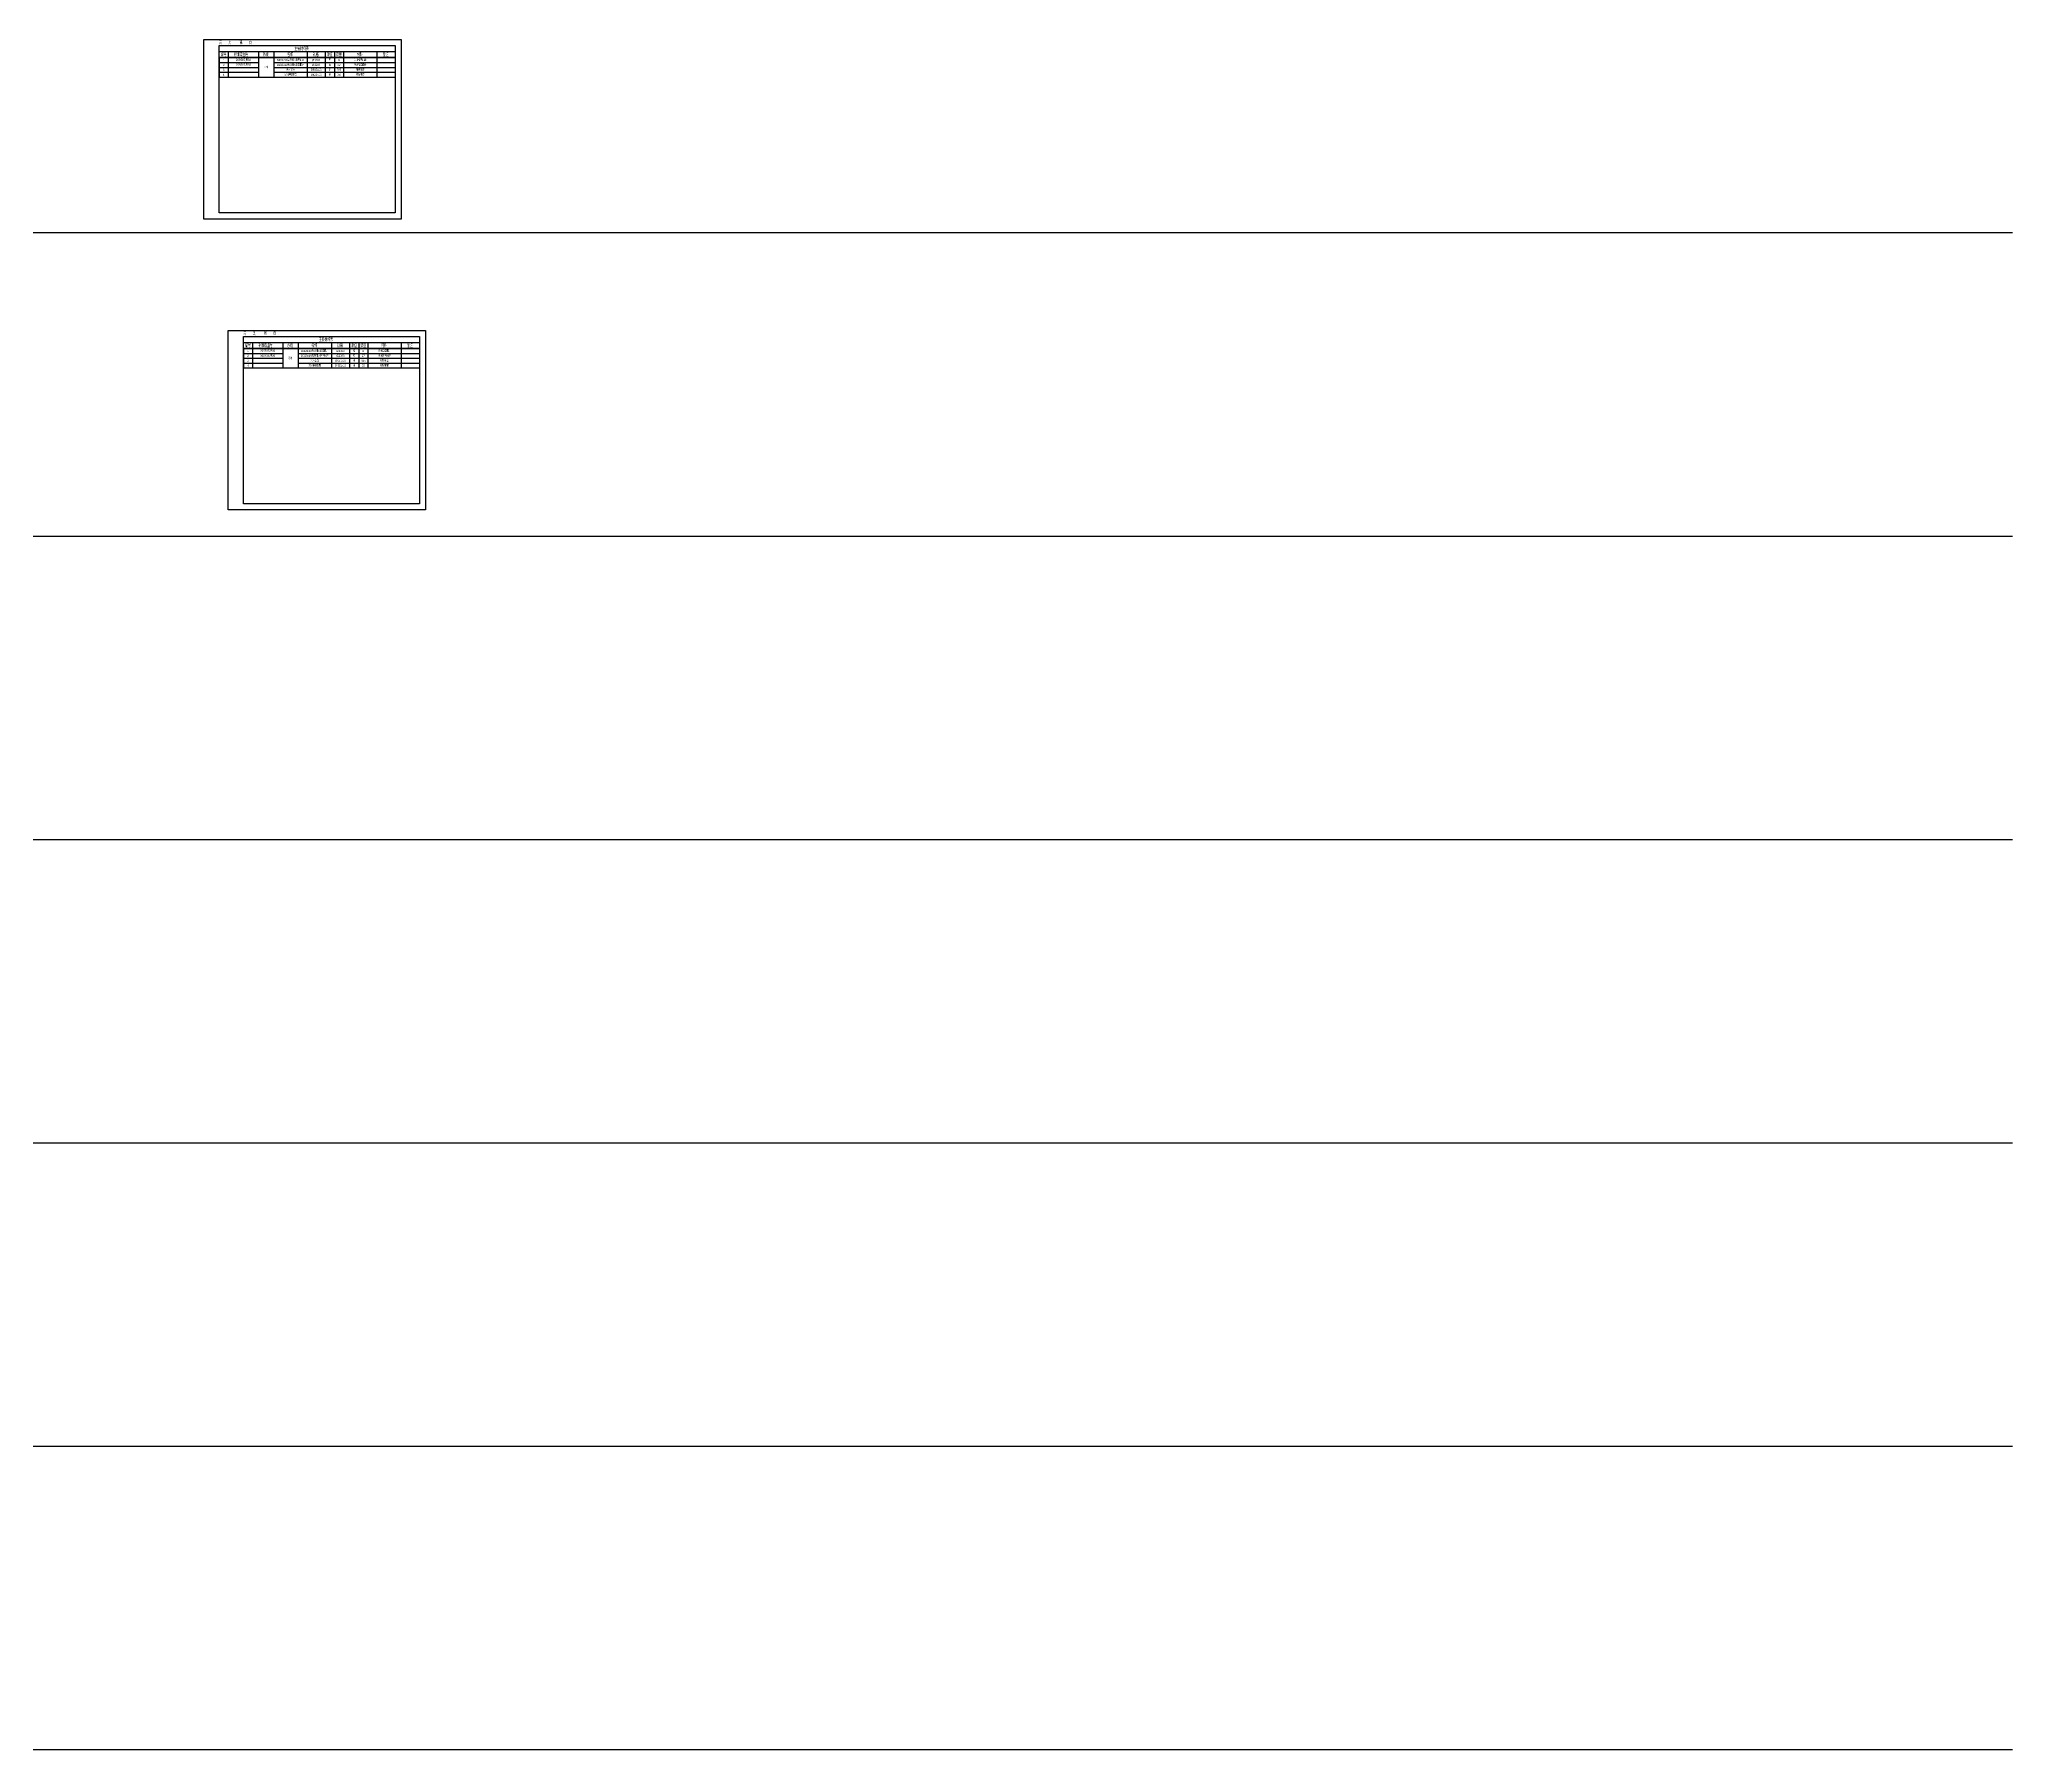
# Model space of a CAD drawing. Extents: x 529262 to 576451, y 2694391 to 2717535.
# Drawn here: x 573200 to 576451, y 2709947 to 2712765 of the extents above; entities that cross this region are included whole.
import ezdxf
from ezdxf.enums import TextEntityAlignment as Align

# ---------------------------------------------------------------- set-up
doc = ezdxf.new("R2010")
doc.units = 0
doc.layers.add('GPSCOMMON', color=7, linetype='Continuous')
doc.layers.add('PP-COM', color=7, linetype='Continuous')
doc.styles.add('JieTuHzTxt', font='smsim.shx', dxfattribs={"width": 0.7, "bigfont": 'smfs.shx'})
doc.styles.add('SEMDI', font='smsim.shx', dxfattribs={"width": 0.75, "bigfont": 'smfs.shx'})

# ---------------------------------------------------------------- blocks, each defined once
blk = doc.blocks.new('MTTable_PagigPage')
for p, q in [((0, 296), (325, 296)), ((0, 0), (0, 296)), ((325, 296), (325, 0)), ((25, 10), (25, 286)), ((25, 286), (315, 286)), ((25, 266), (25, 286)), ((25, 276), (315, 276)), ((315, 266), (25, 266)), ((40, 276), (40, 266)), ((90, 276), (90, 266)), ((115, 276), (115, 266)), ((170, 276), (170, 266)), ((200, 276), (200, 266)), ((215, 276), (215, 266)), ((230, 276), (230, 266)), ((285, 276), (285, 266)), ((315, 286), (315, 10)), ((325, 0), (0, 0)), ((315, 10), (25, 10))]:
    blk.add_line(p, q)
at = {"style": 'JieTuHzTxt', "width": 0.6}
for s, p in [('共', (25, 288)), ('页', (40.3, 288)), ('第', (58.9, 288)), ('页', (74.2, 288))]:
    blk.add_text(s, height=6, dxfattribs=at).set_placement(p)
for s, p in [('编号', (32.4, 268)), ('标准或图号', (61.5, 268)), ('系统', (101.8, 268)), ('名称', (141.8, 268)), ('主要材料表', (160.9, 277.8)), ('规格', (184.3, 268)), ('单位', (207.1, 268)), ('数量', (222.5, 268)), ('材料', (256.8, 268)), ('备注', (299.3, 268))]:
    blk.add_text(s, height=6, dxfattribs=at).set_placement(p, align=Align.CENTER)
blk = doc.blocks.new('*T174')
at = {"color": 0, "linetype": 'ByBlock', "lineweight": -2, "transparency": 16777216}
for p, q in [((0, 0), (290, 0)), ((0, 0), (0, -32)), ((15, 0), (15, -32)), ((65, 0), (65, -32)), ((90, 0), (90, -32)), ((145, 0), (145, -32)), ((175, 0), (175, -32)), ((190, 0), (190, -32)), ((205, 0), (205, -32)), ((260, 0), (260, -32)), ((290, 0), (290, -32)), ((0, -8), (65, -8)), ((0, -16), (65, -16)), ((0, -24), (65, -24)), ((0, -32), (290, -32)), ((90, -8), (290, -8)), ((90, -16), (290, -16)), ((90, -24), (290, -24))]:
    blk.add_line(p, q, dxfattribs=at)
at = {"color": 0, "transparency": 16777216, "char_height": 3.5, "attachment_point": 5, "style": 'SEMDI'}
for s, insert, width in [('4', (7.5, -28), 14.98), ('2', (7.5, -12), 14.98), ('3', (7.5, -20), 14.98), ('1', (7.5, -4), 14.98), ('20S515,页30', (40, -4), 49.98), ('20S515,页30', (40, -12), 49.98), ('污水', (77.5, -16), 24.98), ('D426x10管接排水检查圆井', (117.5, -4), 54.98), ('D530x10管接排水检查圆井', (117.5, -12), 54.98), ('污水预埋支管', (117.5, -28), 54.98), ('污水管道', (117.5, -20), 54.98), ('D530x10', (160, -20), 29.98), ('D426x10', (160, -28), 29.98), ('%%c1000', (160, -4), 29.98), ('%%c1000', (160, -12), 29.98), ('座', (182.5, -4), 14.98), ('座', (182.5, -12), 14.98), ('米', (182.5, -20), 14.98), ('米', (182.5, -28), 14.98), ('793', (197.5, -20), 14.98), ('22', (197.5, -12), 14.98), ('38', (197.5, -28), 14.98), ('9', (197.5, -4), 14.98), ('污水检查圆井', (232.5, -4), 54.98), ('污水检查圆井', (232.5, -12), 54.98), ('焊接钢管', (232.5, -20), 54.98), ('焊接钢管', (232.5, -28), 54.98)]:
    blk.add_mtext(s, dxfattribs=dict(at, insert=insert, width=width))
blk = doc.blocks.new('*T175')
at = {"color": 0, "linetype": 'ByBlock', "lineweight": -2, "transparency": 16777216}
for p, q in [((0, 0), (290, 0)), ((0, 0), (0, -32)), ((15, 0), (15, -32)), ((65, 0), (65, -32)), ((90, 0), (90, -32)), ((145, 0), (145, -32)), ((175, 0), (175, -32)), ((190, 0), (190, -32)), ((205, 0), (205, -32)), ((260, 0), (260, -32)), ((290, 0), (290, -32)), ((0, -8), (65, -8)), ((0, -16), (65, -16)), ((0, -24), (65, -24)), ((0, -32), (290, -32)), ((90, -8), (290, -8)), ((90, -16), (290, -16)), ((90, -24), (290, -24))]:
    blk.add_line(p, q, dxfattribs=at)
at = {"color": 0, "transparency": 16777216, "char_height": 3.5, "attachment_point": 5, "style": 'SEMDI'}
for s, insert, width in [('4', (7.5, -28), 14.98), ('2', (7.5, -12), 14.98), ('3', (7.5, -20), 14.98), ('1', (7.5, -4), 14.98), ('20S515,页30', (40, -4), 49.98), ('20S515,页30', (40, -12), 49.98), ('污水', (77.5, -16), 24.98), ('D426x10管接排水检查圆井', (117.5, -4), 54.98), ('D530x10管接排水检查圆井', (117.5, -12), 54.98), ('污水预埋支管', (117.5, -28), 54.98), ('污水管道', (117.5, -20), 54.98), ('D530x10', (160, -20), 29.98), ('D426x10', (160, -28), 29.98), ('%%c1000', (160, -4), 29.98), ('%%c1000', (160, -12), 29.98), ('座', (182.5, -4), 14.98), ('座', (182.5, -12), 14.98), ('米', (182.5, -20), 14.98), ('米', (182.5, -28), 14.98), ('945', (197.5, -20), 14.98), ('27', (197.5, -12), 14.98), ('35', (197.5, -28), 14.98), ('8', (197.5, -4), 14.98), ('污水检查圆井', (232.5, -4), 54.98), ('污水检查圆井', (232.5, -12), 54.98), ('焊接钢管', (232.5, -20), 54.98), ('焊接钢管', (232.5, -28), 54.98)]:
    blk.add_mtext(s, dxfattribs=dict(at, insert=insert, width=width))

msp = doc.modelspace()

# ---------------------------------------------------------------- linework, layer by layer
at = {"layer": 'PP-COM'}
for p, q in [((571451.269, 2712446.518), (576451.269, 2712446.518)), ((571451.269, 2711946.518), (576451.269, 2711946.518)), ((571451.269, 2711446.518), (576451.269, 2711446.518)), ((571451.269, 2710946.518), (576451.269, 2710946.518)), ((571451.269, 2710446.518), (576451.269, 2710446.518)), ((571451.269, 2709946.518), (576451.269, 2709946.518))]:
    msp.add_line(p, q, dxfattribs=at)

# ---------------------------------------------------------------- block references
for name, p in [('*T174', (573496.417, 2712734.912)), ('*T175', (573536.491, 2712255.503))]:
    msp.add_blockref(name, p)
at = {"layer": 'GPSCOMMON'}
for p in [(573471.417, 2712468.912), (573511.491, 2711989.503)]:
    msp.add_blockref('MTTable_PagigPage', p, dxfattribs=at)

doc.saveas('drawing.dxf')
